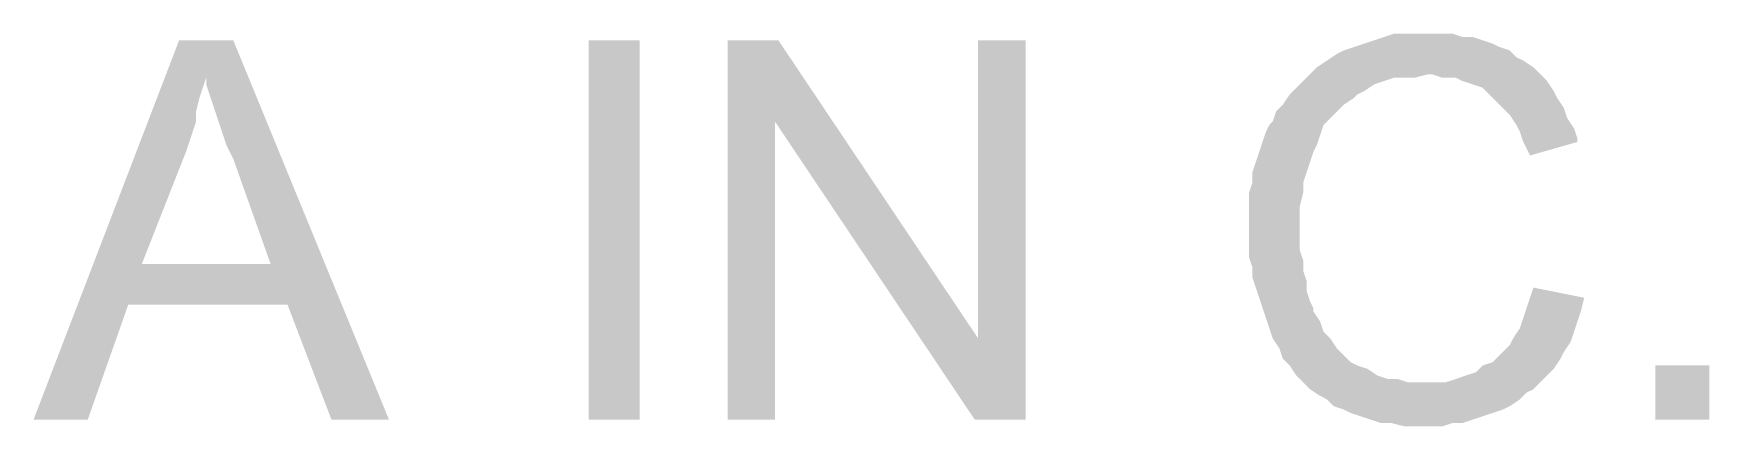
# Model space of a CAD drawing. Header units: millimetres. Extents: x -35.3 to 0.3, y 0.4 to 20.6.
# Drawn here: x -34.0327 to -33.6202, y 11.5535 to 11.6502 of the extents above; entities that cross this region are included whole.
import ezdxf

# ---------------------------------------------------------------- set-up
doc = ezdxf.new("R2010")
doc.units = ezdxf.units.MM
doc.layers.add('PDF _Riempimenti solidi', color=7, linetype='Continuous')

msp = doc.modelspace()

# ---------------------------------------------------------------- hatches: boundary and pattern name
at = {"layer": 'PDF _Riempimenti solidi', "transparency": 33554559}
for points in [[(-33.68933, 11.65017), (-33.69767, 11.65017), (-33.70017, 11.64934), (-33.70267, 11.64851), (-33.70517, 11.64767), (-33.70767, 11.64684), (-33.71017, 11.64601), (-33.71183, 11.64517), (-33.71683, 11.64184), (-33.72017, 11.63851), (-33.72183, 11.63684), (-33.7235, 11.63517), (-33.72517, 11.63267), (-33.72683, 11.63101), (-33.72767, 11.62851), (-33.7285, 11.62767), (-33.72933, 11.62601), (-33.73017, 11.62351), (-33.73267, 11.61601), (-33.73267, 11.61351), (-33.7335, 11.61101), (-33.7335, 11.59517), (-33.73267, 11.59267), (-33.73267, 11.59017), (-33.73183, 11.58767), (-33.731, 11.58517), (-33.73017, 11.58267), (-33.72933, 11.58017), (-33.7285, 11.57767), (-33.72767, 11.57517), (-33.726, 11.57267), (-33.72517, 11.57017), (-33.7235, 11.56851), (-33.72183, 11.56601), (-33.72017, 11.56434), (-33.7185, 11.56267), (-33.691, 11.56434), (-33.69433, 11.56434), (-33.69683, 11.56517), (-33.69933, 11.56517), (-33.70183, 11.56601), (-33.70433, 11.56767), (-33.70683, 11.56851), (-33.7085, 11.56934), (-33.71017, 11.57101), (-33.71183, 11.57267), (-33.7135, 11.57517), (-33.71517, 11.57684), (-33.716, 11.57934), (-33.71767, 11.58184), (-33.71767, 11.58267), (-33.7185, 11.58434), (-33.71933, 11.58684), (-33.71933, 11.58934), (-33.72017, 11.59184), (-33.72017, 11.59434), (-33.721, 11.59684), (-33.721, 11.60767), (-33.72017, 11.61101), (-33.72017, 11.61351), (-33.71767, 11.62101), (-33.71683, 11.62267), (-33.716, 11.62517), (-33.71517, 11.62767), (-33.7135, 11.62934), (-33.71017, 11.63267), (-33.70767, 11.63434), (-33.70683, 11.63517), (-33.70517, 11.63601), (-33.70267, 11.63767), (-33.70017, 11.63851), (-33.69767, 11.63934), (-33.69267, 11.63934), (-33.68933, 11.64017), (-33.66183, 11.64017), (-33.6635, 11.64184), (-33.666, 11.64351), (-33.66767, 11.64434), (-33.66933, 11.64601), (-33.67183, 11.64684), (-33.6735, 11.64767), (-33.676, 11.64851), (-33.6785, 11.64934), (-33.681, 11.64934), (-33.6835, 11.65017), (-33.68683, 11.65017)], [(-33.9835, 11.64851), (-33.99683, 11.64851), (-34.03267, 11.55517), (-34.01933, 11.55517), (-34.00933, 11.58351), (-33.97017, 11.58351), (-34.006, 11.59351), (-33.99517, 11.62101), (-33.99433, 11.62351), (-33.9935, 11.62601), (-33.99267, 11.62851), (-33.99267, 11.63101), (-33.99183, 11.63434), (-33.99017, 11.63934)], [(-33.9835, 11.64851), (-33.99017, 11.63934), (-33.99017, 11.63767), (-33.98933, 11.63517), (-33.9885, 11.63267), (-33.98767, 11.63017), (-33.98683, 11.62767), (-33.986, 11.62517), (-33.98517, 11.62267), (-33.9835, 11.61934), (-33.97433, 11.59351), (-34.006, 11.59351), (-33.97017, 11.58351), (-33.95933, 11.55517), (-33.94517, 11.55517)], [(-33.8835, 11.55517), (-33.8835, 11.64851), (-33.896, 11.64851), (-33.896, 11.55517)], [(-33.84933, 11.64851), (-33.86183, 11.64851), (-33.86183, 11.55517), (-33.85017, 11.55517), (-33.85017, 11.62851)], [(-33.84933, 11.64851), (-33.85017, 11.62851), (-33.801, 11.55517), (-33.80017, 11.57517)], [(-33.7885, 11.64851), (-33.80017, 11.64851), (-33.80017, 11.57517), (-33.801, 11.55517), (-33.7885, 11.55517)], [(-33.66183, 11.64017), (-33.68933, 11.64017), (-33.6885, 11.64017), (-33.686, 11.63934), (-33.68267, 11.63934), (-33.681, 11.63851), (-33.6785, 11.63767), (-33.676, 11.63684), (-33.67433, 11.63517), (-33.671, 11.63184), (-33.66933, 11.63017), (-33.66767, 11.62767), (-33.66683, 11.62601), (-33.666, 11.62351), (-33.66433, 11.62017), (-33.65267, 11.62351), (-33.65267, 11.62434), (-33.6535, 11.62684), (-33.65517, 11.62934), (-33.656, 11.63184), (-33.65767, 11.63434), (-33.6585, 11.63601), (-33.66017, 11.63851)], [(-33.6635, 11.58767), (-33.66433, 11.58517), (-33.66517, 11.58267), (-33.666, 11.58017), (-33.66683, 11.57767), (-33.6685, 11.57517), (-33.66933, 11.57351), (-33.671, 11.57184), (-33.67267, 11.57017), (-33.6735, 11.56934), (-33.676, 11.56851), (-33.67767, 11.56684), (-33.68017, 11.56601), (-33.68267, 11.56517), (-33.68517, 11.56434), (-33.691, 11.56434), (-33.7185, 11.56267), (-33.716, 11.56101), (-33.71433, 11.56017), (-33.71267, 11.55851), (-33.71017, 11.55767), (-33.7085, 11.55684), (-33.706, 11.55601), (-33.7035, 11.55517), (-33.701, 11.55434), (-33.6985, 11.55434), (-33.69517, 11.55351), (-33.686, 11.55351), (-33.6835, 11.55434), (-33.681, 11.55434), (-33.6785, 11.55517), (-33.676, 11.55601), (-33.671, 11.55767), (-33.66933, 11.55851), (-33.66683, 11.56017), (-33.66517, 11.56184), (-33.6635, 11.56267), (-33.66183, 11.56434), (-33.6585, 11.56767), (-33.65683, 11.57017), (-33.656, 11.57184), (-33.65433, 11.57434), (-33.6535, 11.57684), (-33.65267, 11.57934), (-33.65183, 11.58184), (-33.651, 11.58517)], [(-33.62017, 11.55517), (-33.62017, 11.56851), (-33.6335, 11.56851), (-33.6335, 11.55517)]]:
    msp.add_hatch(color=256, dxfattribs=at).paths.add_polyline_path(points)

doc.saveas('drawing.dxf')
